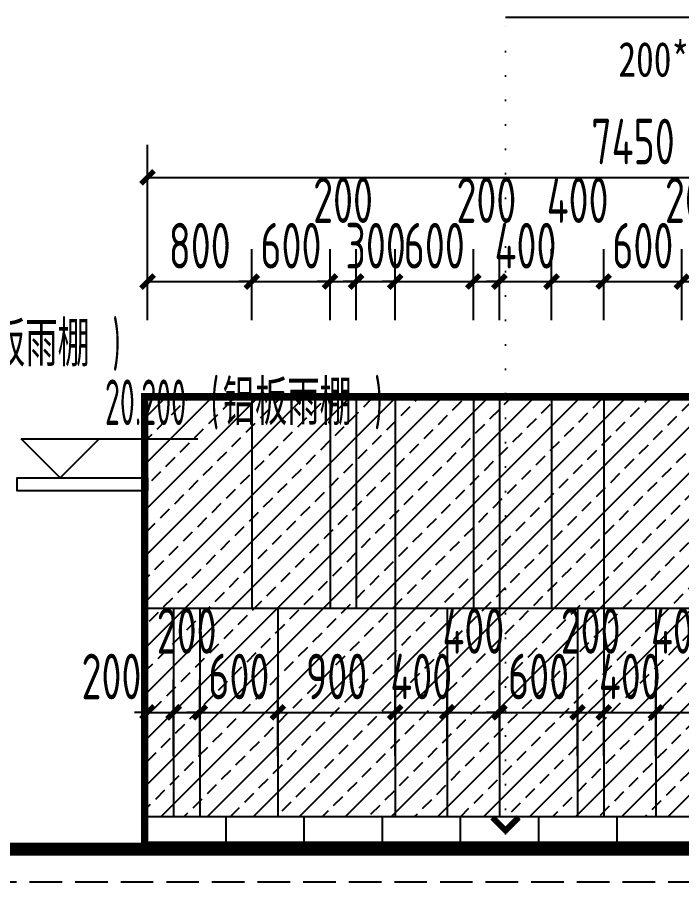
# Model space of a CAD drawing. Extents: x -863035 to 270371, y -8918 to 240488.
# Drawn here: x 217371 to 222470, y 119430 to 126064 of the extents above; entities that cross this region are included whole.
import ezdxf

# ---------------------------------------------------------------- set-up
doc = ezdxf.new("R2010")
doc.units = 0
doc.header["$LTSCALE"] = 1000
doc.header["$MEASUREMENT"] = 0
for name, pattern in [('109-34 轴网$0$L1$0$$AUDIT_BAD_LTYPE1', [0]), ('DASH', [0.35, 0.25, -0.1]), ('DOT2', [0.125, 0, -0.125])]:
    doc.linetypes.add(name, pattern=pattern)
for name, color, linetype in [('01-标注_尺寸', 124, 'Continuous'), ('01-标注_标高', 200, 'Continuous'), ('01-标注_符号', 200, 'Continuous'), ('02-TEXT_标注', 130, 'Continuous'), ('05-填充_156', 156, 'Continuous'), ('A-C_窗', 140, 'Continuous'), ('E-墙面分格', 146, 'Continuous'), ('E-立面轮廓', 241, 'Continuous')]:
    doc.layers.add(name, color=color, linetype=linetype)
doc.styles.add('_TCH_DIM', font='ROS1', dxfattribs={"width": 0.75, "bigfont": 'JD'})
doc.styles.add('_TCH_DIM_T3', font='ROS1', dxfattribs={"width": 0.75, "bigfont": 'JD'})
doc.styles.add('_TCH_LABEL', font='', dxfattribs={"width": 0.75})
doc.styles.add('logo-3', font='', dxfattribs={"width": 0.8})
doc.styles.get('_TCH_LABEL').set_extended_font_data('SimSun')
doc.styles.get('logo-3').set_extended_font_data('SimSun')
doc.dimstyles.new('_TCH_ARCH&&100', dxfattribs={"dimtxt": 350, "dimasz": 100, "dimexe": 250, "dimexo": 300, "dimgap": 100, "dimtad": 1, "dimdec": 0, "dimzin": 0, "dimdsep": 46, "dimtxsty": '_TCH_DIM_T3', "dimblk": 'ARCHTICK', "dimcen": 0.09, "dimclrt": 7, "dimazin": 2, "dimtfac": 1, "dimtdec": 0, "dimtix": 1, "dimtmove": 2, "dimatfit": 3, "dimfxl": 0, "dimtolj": 1, "dimtzin": 0, "dimarcsym": 0})
doc.dimstyles.new('副本 ISO-1', dxfattribs={"dimtxt": 2.5, "dimasz": 1.5, "dimexe": 1.25, "dimexo": 0.625, "dimtad": 1, "dimdec": 0, "dimtxsty": 'logo-3', "dimblk": 'ARCHTICK', "dimcen": 2.5, "dimdle": 1, "dimadec": 0, "dimazin": 0, "dimtfac": 1, "dimtdec": 0, "dimtix": 1, "dimtmove": 0, "dimatfit": 3, "dimldrblk": 'AR', "dimfxl": 0, "dimarcsym": 0})

# ---------------------------------------------------------------- blocks, each defined once
blk = doc.blocks.new('_ArchTick')
at = {"color": 0, "linetype": 'ByBlock', "const_width": 0.4}
blk.add_lwpolyline([(-0.5, -0.5), (0.5, 0.5)], dxfattribs=at)
blk = doc.blocks.new('*X7')
at = {"color": 0}
for p, q in [((-1012.3116, 1692.7221), (-1012.3116, 1692.7226)), ((-1012.3115, 1692.7227), (-1012.2838, 1692.7227)), ((-1012.3111, 1692.7217), (-1012.2828, 1692.7217)), ((-1012.3106, 1692.7211), (-1012.3106, 1692.7236)), ((-1012.3105, 1692.7237), (-1012.2848, 1692.7237)), ((-1012.3101, 1692.7207), (-1012.2818, 1692.7207)), ((-1012.3096, 1692.7201), (-1012.3096, 1692.7246)), ((-1012.3095, 1692.7247), (-1012.2858, 1692.7247)), ((-1012.3091, 1692.7197), (-1012.2808, 1692.7197)), ((-1012.3086, 1692.7191), (-1012.3086, 1692.7256)), ((-1012.3085, 1692.7257), (-1012.2868, 1692.7257)), ((-1012.3081, 1692.7187), (-1012.2798, 1692.7187)), ((-1012.3076, 1692.7181), (-1012.3076, 1692.7266)), ((-1012.3075, 1692.7267), (-1012.2878, 1692.7267)), ((-1012.3071, 1692.7177), (-1012.2788, 1692.7177)), ((-1012.3066, 1692.7171), (-1012.3066, 1692.7276)), ((-1012.3065, 1692.7277), (-1012.2888, 1692.7277)), ((-1012.3061, 1692.7167), (-1012.2778, 1692.7167)), ((-1012.3056, 1692.7161), (-1012.3056, 1692.7286)), ((-1012.3055, 1692.7287), (-1012.2898, 1692.7287)), ((-1012.3051, 1692.7157), (-1012.2768, 1692.7157)), ((-1012.3046, 1692.7151), (-1012.3046, 1692.7296)), ((-1012.3045, 1692.7297), (-1012.2908, 1692.7297)), ((-1012.3041, 1692.7147), (-1012.2758, 1692.7147)), ((-1012.3036, 1692.7141), (-1012.3036, 1692.7306)), ((-1012.3035, 1692.7307), (-1012.2918, 1692.7307)), ((-1012.3031, 1692.7137), (-1012.2748, 1692.7137)), ((-1012.3026, 1692.7131), (-1012.3026, 1692.7316)), ((-1012.3025, 1692.7317), (-1012.2928, 1692.7317)), ((-1012.3021, 1692.7127), (-1012.2738, 1692.7127)), ((-1012.3016, 1692.7121), (-1012.3016, 1692.7326)), ((-1012.3015, 1692.7327), (-1012.2938, 1692.7327)), ((-1012.3011, 1692.7117), (-1012.2728, 1692.7117)), ((-1012.3006, 1692.7111), (-1012.3006, 1692.7336)), ((-1012.3005, 1692.7337), (-1012.2948, 1692.7337)), ((-1012.3001, 1692.7107), (-1012.2718, 1692.7107)), ((-1012.2996, 1692.7101), (-1012.2996, 1692.7346)), ((-1012.2995, 1692.7347), (-1012.2958, 1692.7347)), ((-1012.2991, 1692.7097), (-1012.2708, 1692.7097)), ((-1012.2986, 1692.7091), (-1012.2986, 1692.7356)), ((-1012.2985, 1692.7357), (-1012.2968, 1692.7357)), ((-1012.2981, 1692.7087), (-1012.2698, 1692.7087)), ((-1012.2976, 1692.7081), (-1012.2976, 1692.7364)), ((-1012.2971, 1692.7077), (-1012.2688, 1692.7077)), ((-1012.2966, 1692.7071), (-1012.2966, 1692.7354)), ((-1012.2961, 1692.7067), (-1012.2678, 1692.7067)), ((-1012.2956, 1692.7061), (-1012.2956, 1692.7344)), ((-1012.2951, 1692.7057), (-1012.2668, 1692.7057)), ((-1012.2946, 1692.7051), (-1012.2946, 1692.7334)), ((-1012.2941, 1692.7047), (-1012.2658, 1692.7047)), ((-1012.2936, 1692.7041), (-1012.2936, 1692.7324)), ((-1012.2926, 1692.7031), (-1012.2926, 1692.7314)), ((-1012.2916, 1692.7021), (-1012.2916, 1692.7304)), ((-1012.2906, 1692.7011), (-1012.2906, 1692.7294)), ((-1012.2896, 1692.7001), (-1012.2896, 1692.7284)), ((-1012.2886, 1692.6991), (-1012.2886, 1692.7274)), ((-1012.2876, 1692.6981), (-1012.2876, 1692.7264)), ((-1012.2866, 1692.6971), (-1012.2866, 1692.7254)), ((-1012.2856, 1692.6961), (-1012.2856, 1692.7244)), ((-1012.2846, 1692.6951), (-1012.2846, 1692.7234)), ((-1012.2836, 1692.6941), (-1012.2836, 1692.7224)), ((-1012.2826, 1692.6931), (-1012.2826, 1692.7214)), ((-1012.2816, 1692.6921), (-1012.2816, 1692.7204)), ((-1012.2806, 1692.6911), (-1012.2806, 1692.7194)), ((-1012.2796, 1692.6901), (-1012.2796, 1692.7184)), ((-1012.2786, 1692.6891), (-1012.2786, 1692.7174)), ((-1012.2776, 1692.6881), (-1012.2776, 1692.7164)), ((-1012.2766, 1692.6871), (-1012.2766, 1692.7154)), ((-1012.2756, 1692.6861), (-1012.2756, 1692.7144)), ((-1012.2746, 1692.6851), (-1012.2746, 1692.7134)), ((-1012.2736, 1692.6841), (-1012.2736, 1692.7124)), ((-1012.2726, 1692.6831), (-1012.2726, 1692.7114)), ((-1012.2716, 1692.6821), (-1012.2716, 1692.7104)), ((-1012.2706, 1692.6811), (-1012.2706, 1692.7094)), ((-1012.2696, 1692.6801), (-1012.2696, 1692.7084)), ((-1012.2686, 1692.6791), (-1012.2686, 1692.7074)), ((-1012.2676, 1692.6781), (-1012.2676, 1692.7064)), ((-1012.2666, 1692.6771), (-1012.2666, 1692.7054)), ((-1012.2656, 1692.6761), (-1012.2656, 1692.7044)), ((-1012.2931, 1692.7037), (-1012.2648, 1692.7037)), ((-1012.2921, 1692.7027), (-1012.2638, 1692.7027)), ((-1012.2911, 1692.7017), (-1012.2628, 1692.7017)), ((-1012.2901, 1692.7007), (-1012.2618, 1692.7007)), ((-1012.2891, 1692.6997), (-1012.2608, 1692.6997)), ((-1012.2881, 1692.6987), (-1012.2598, 1692.6987)), ((-1012.2871, 1692.6977), (-1012.2588, 1692.6977)), ((-1012.2861, 1692.6967), (-1012.2578, 1692.6967)), ((-1012.2851, 1692.6957), (-1012.2568, 1692.6957)), ((-1012.2841, 1692.6947), (-1012.2558, 1692.6947)), ((-1012.2831, 1692.6937), (-1012.2548, 1692.6937)), ((-1012.2821, 1692.6927), (-1012.2538, 1692.6927)), ((-1012.2811, 1692.6917), (-1012.2528, 1692.6917)), ((-1012.2801, 1692.6907), (-1012.2518, 1692.6907)), ((-1012.2791, 1692.6897), (-1012.2508, 1692.6897)), ((-1012.2781, 1692.6887), (-1012.2498, 1692.6887)), ((-1012.2771, 1692.6877), (-1012.2488, 1692.6877)), ((-1012.2761, 1692.6867), (-1012.2478, 1692.6867)), ((-1012.2751, 1692.6857), (-1012.2468, 1692.6857)), ((-1012.2741, 1692.6847), (-1012.2458, 1692.6847)), ((-1012.2731, 1692.6837), (-1012.2448, 1692.6837)), ((-1012.2721, 1692.6827), (-1012.2438, 1692.6827)), ((-1012.2711, 1692.6817), (-1012.2428, 1692.6817)), ((-1012.2701, 1692.6807), (-1012.2418, 1692.6807)), ((-1012.2691, 1692.6797), (-1012.2408, 1692.6797)), ((-1012.2681, 1692.6787), (-1012.2398, 1692.6787)), ((-1012.2671, 1692.6777), (-1012.2388, 1692.6777)), ((-1012.2661, 1692.6767), (-1012.2378, 1692.6767)), ((-1012.2656, 1692.6637), (-1012.2373, 1692.6637)), ((-1012.2656, 1692.6354), (-1012.2656, 1692.6637)), ((-1012.2651, 1692.6757), (-1012.2368, 1692.6757)), ((-1012.2646, 1692.6751), (-1012.2646, 1692.7034)), ((-1012.2646, 1692.6647), (-1012.2363, 1692.6647)), ((-1012.2646, 1692.6364), (-1012.2646, 1692.6647)), ((-1012.2641, 1692.6747), (-1012.2358, 1692.6747)), ((-1012.2636, 1692.6741), (-1012.2636, 1692.7024)), ((-1012.2636, 1692.6657), (-1012.2353, 1692.6657)), ((-1012.2636, 1692.6374), (-1012.2636, 1692.6657)), ((-1012.2631, 1692.6737), (-1012.2348, 1692.6737)), ((-1012.2626, 1692.6731), (-1012.2626, 1692.7014)), ((-1012.2626, 1692.6667), (-1012.2343, 1692.6667)), ((-1012.2626, 1692.6384), (-1012.2626, 1692.6667)), ((-1012.2621, 1692.6727), (-1012.2338, 1692.6727)), ((-1012.2616, 1692.6721), (-1012.2616, 1692.7004)), ((-1012.2616, 1692.6677), (-1012.2333, 1692.6677)), ((-1012.2616, 1692.6394), (-1012.2616, 1692.6677)), ((-1012.2611, 1692.6717), (-1012.2328, 1692.6717)), ((-1012.2606, 1692.6711), (-1012.2606, 1692.6994)), ((-1012.2606, 1692.6687), (-1012.2323, 1692.6687)), ((-1012.2606, 1692.6404), (-1012.2606, 1692.6687)), ((-1012.2601, 1692.6707), (-1012.2318, 1692.6707)), ((-1012.2596, 1692.6701), (-1012.2596, 1692.6984)), ((-1012.2596, 1692.6697), (-1012.2313, 1692.6697)), ((-1012.2596, 1692.6414), (-1012.2596, 1692.6697)), ((-1012.2586, 1692.6424), (-1012.2586, 1692.6974)), ((-1012.2576, 1692.6434), (-1012.2576, 1692.6964)), ((-1012.2566, 1692.6444), (-1012.2566, 1692.6954)), ((-1012.2556, 1692.6454), (-1012.2556, 1692.6944)), ((-1012.2546, 1692.6464), (-1012.2546, 1692.6934)), ((-1012.2536, 1692.6474), (-1012.2536, 1692.6924)), ((-1012.2526, 1692.6484), (-1012.2526, 1692.6914)), ((-1012.2516, 1692.6494), (-1012.2516, 1692.6904)), ((-1012.2506, 1692.6504), (-1012.2506, 1692.6894)), ((-1012.2496, 1692.6514), (-1012.2496, 1692.6884)), ((-1012.2486, 1692.6524), (-1012.2486, 1692.6874)), ((-1012.2476, 1692.6534), (-1012.2476, 1692.6864)), ((-1012.2466, 1692.6544), (-1012.2466, 1692.6854)), ((-1012.2456, 1692.6554), (-1012.2456, 1692.6844)), ((-1012.2446, 1692.6564), (-1012.2446, 1692.6834)), ((-1012.2436, 1692.6574), (-1012.2436, 1692.6824)), ((-1012.2426, 1692.6584), (-1012.2426, 1692.6814)), ((-1012.2416, 1692.6594), (-1012.2416, 1692.6804)), ((-1012.2406, 1692.6604), (-1012.2406, 1692.6794)), ((-1012.2396, 1692.6614), (-1012.2396, 1692.6784)), ((-1012.2386, 1692.6624), (-1012.2386, 1692.6774)), ((-1012.2376, 1692.6634), (-1012.2376, 1692.6764)), ((-1012.2366, 1692.6644), (-1012.2366, 1692.6754)), ((-1012.2356, 1692.6654), (-1012.2356, 1692.6744)), ((-1012.2346, 1692.6664), (-1012.2346, 1692.6734)), ((-1012.2336, 1692.6674), (-1012.2336, 1692.6724)), ((-1012.2326, 1692.6684), (-1012.2326, 1692.6714)), ((-1012.2316, 1692.6694), (-1012.2316, 1692.6704)), ((-1012.3066, 1692.6227), (-1012.2783, 1692.6227)), ((-1012.3066, 1692.6122), (-1012.3066, 1692.6227)), ((-1012.3056, 1692.6237), (-1012.2773, 1692.6237)), ((-1012.3056, 1692.6112), (-1012.3056, 1692.6237)), ((-1012.3046, 1692.6247), (-1012.2763, 1692.6247)), ((-1012.3046, 1692.6102), (-1012.3046, 1692.6247)), ((-1012.3036, 1692.6257), (-1012.2753, 1692.6257)), ((-1012.3036, 1692.6092), (-1012.3036, 1692.6257)), ((-1012.3026, 1692.6267), (-1012.2743, 1692.6267)), ((-1012.3026, 1692.6082), (-1012.3026, 1692.6267)), ((-1012.3016, 1692.6277), (-1012.2733, 1692.6277)), ((-1012.3016, 1692.6072), (-1012.3016, 1692.6277)), ((-1012.3006, 1692.6287), (-1012.2723, 1692.6287)), ((-1012.3006, 1692.6062), (-1012.3006, 1692.6287)), ((-1012.2996, 1692.6297), (-1012.2713, 1692.6297)), ((-1012.2996, 1692.6052), (-1012.2996, 1692.6297)), ((-1012.2986, 1692.6307), (-1012.2703, 1692.6307)), ((-1012.2986, 1692.6042), (-1012.2986, 1692.6307)), ((-1012.2976, 1692.6317), (-1012.2693, 1692.6317)), ((-1012.2976, 1692.6034), (-1012.2976, 1692.6317)), ((-1012.2966, 1692.6327), (-1012.2683, 1692.6327)), ((-1012.2966, 1692.6044), (-1012.2966, 1692.6327)), ((-1012.2956, 1692.6337), (-1012.2673, 1692.6337)), ((-1012.2956, 1692.6054), (-1012.2956, 1692.6337)), ((-1012.2946, 1692.6347), (-1012.2663, 1692.6347)), ((-1012.2946, 1692.6064), (-1012.2946, 1692.6347)), ((-1012.2936, 1692.6357), (-1012.2653, 1692.6357)), ((-1012.2936, 1692.6074), (-1012.2936, 1692.6357)), ((-1012.2926, 1692.6367), (-1012.2643, 1692.6367)), ((-1012.2926, 1692.6084), (-1012.2926, 1692.6367)), ((-1012.2916, 1692.6377), (-1012.2633, 1692.6377)), ((-1012.2916, 1692.6094), (-1012.2916, 1692.6377)), ((-1012.2906, 1692.6387), (-1012.2623, 1692.6387)), ((-1012.2906, 1692.6104), (-1012.2906, 1692.6387)), ((-1012.2896, 1692.6397), (-1012.2613, 1692.6397)), ((-1012.2896, 1692.6114), (-1012.2896, 1692.6397)), ((-1012.2886, 1692.6407), (-1012.2603, 1692.6407)), ((-1012.2886, 1692.6124), (-1012.2886, 1692.6407)), ((-1012.2876, 1692.6417), (-1012.2593, 1692.6417)), ((-1012.2876, 1692.6134), (-1012.2876, 1692.6417)), ((-1012.2866, 1692.6427), (-1012.2583, 1692.6427)), ((-1012.2866, 1692.6144), (-1012.2866, 1692.6427)), ((-1012.2856, 1692.6437), (-1012.2573, 1692.6437)), ((-1012.2856, 1692.6154), (-1012.2856, 1692.6437)), ((-1012.2846, 1692.6447), (-1012.2563, 1692.6447)), ((-1012.2846, 1692.6164), (-1012.2846, 1692.6447)), ((-1012.2836, 1692.6457), (-1012.2553, 1692.6457)), ((-1012.2836, 1692.6174), (-1012.2836, 1692.6457)), ((-1012.2826, 1692.6467), (-1012.2543, 1692.6467)), ((-1012.2826, 1692.6184), (-1012.2826, 1692.6467)), ((-1012.2816, 1692.6477), (-1012.2533, 1692.6477)), ((-1012.2816, 1692.6194), (-1012.2816, 1692.6477)), ((-1012.2806, 1692.6487), (-1012.2523, 1692.6487)), ((-1012.2806, 1692.6204), (-1012.2806, 1692.6487)), ((-1012.2796, 1692.6497), (-1012.2513, 1692.6497)), ((-1012.2796, 1692.6214), (-1012.2796, 1692.6497)), ((-1012.2786, 1692.6507), (-1012.2503, 1692.6507)), ((-1012.2786, 1692.6224), (-1012.2786, 1692.6507)), ((-1012.2776, 1692.6517), (-1012.2493, 1692.6517)), ((-1012.2776, 1692.6234), (-1012.2776, 1692.6517)), ((-1012.2766, 1692.6527), (-1012.2483, 1692.6527)), ((-1012.2766, 1692.6244), (-1012.2766, 1692.6527)), ((-1012.2756, 1692.6537), (-1012.2473, 1692.6537)), ((-1012.2756, 1692.6254), (-1012.2756, 1692.6537)), ((-1012.2746, 1692.6547), (-1012.2463, 1692.6547)), ((-1012.2746, 1692.6264), (-1012.2746, 1692.6547)), ((-1012.2736, 1692.6557), (-1012.2453, 1692.6557)), ((-1012.2736, 1692.6274), (-1012.2736, 1692.6557)), ((-1012.2726, 1692.6567), (-1012.2443, 1692.6567)), ((-1012.2726, 1692.6284), (-1012.2726, 1692.6567)), ((-1012.2716, 1692.6577), (-1012.2433, 1692.6577)), ((-1012.2716, 1692.6294), (-1012.2716, 1692.6577)), ((-1012.2706, 1692.6587), (-1012.2423, 1692.6587)), ((-1012.2706, 1692.6304), (-1012.2706, 1692.6587)), ((-1012.2696, 1692.6597), (-1012.2413, 1692.6597)), ((-1012.2696, 1692.6314), (-1012.2696, 1692.6597)), ((-1012.2686, 1692.6607), (-1012.2403, 1692.6607)), ((-1012.2686, 1692.6324), (-1012.2686, 1692.6607)), ((-1012.2676, 1692.6617), (-1012.2393, 1692.6617)), ((-1012.2676, 1692.6334), (-1012.2676, 1692.6617)), ((-1012.2666, 1692.6627), (-1012.2383, 1692.6627)), ((-1012.2666, 1692.6344), (-1012.2666, 1692.6627)), ((-1012.3116, 1692.6177), (-1012.2833, 1692.6177)), ((-1012.3116, 1692.6172), (-1012.3116, 1692.6177)), ((-1012.3111, 1692.6167), (-1012.2843, 1692.6167)), ((-1012.3106, 1692.6187), (-1012.2823, 1692.6187)), ((-1012.3106, 1692.6162), (-1012.3106, 1692.6187)), ((-1012.3101, 1692.6157), (-1012.2853, 1692.6157)), ((-1012.3096, 1692.6197), (-1012.2813, 1692.6197)), ((-1012.3096, 1692.6152), (-1012.3096, 1692.6197)), ((-1012.3091, 1692.6147), (-1012.2863, 1692.6147)), ((-1012.3086, 1692.6207), (-1012.2803, 1692.6207)), ((-1012.3086, 1692.6142), (-1012.3086, 1692.6207)), ((-1012.3081, 1692.6137), (-1012.2873, 1692.6137)), ((-1012.3076, 1692.6217), (-1012.2793, 1692.6217)), ((-1012.3076, 1692.6132), (-1012.3076, 1692.6217)), ((-1012.3071, 1692.6127), (-1012.2883, 1692.6127)), ((-1012.3061, 1692.6117), (-1012.2893, 1692.6117)), ((-1012.3051, 1692.6107), (-1012.2903, 1692.6107)), ((-1012.3041, 1692.6097), (-1012.2913, 1692.6097)), ((-1012.3031, 1692.6087), (-1012.2923, 1692.6087)), ((-1012.3021, 1692.6077), (-1012.2933, 1692.6077)), ((-1012.3011, 1692.6067), (-1012.2943, 1692.6067)), ((-1012.3001, 1692.6057), (-1012.2953, 1692.6057)), ((-1012.2991, 1692.6047), (-1012.2963, 1692.6047)), ((-1012.2981, 1692.6037), (-1012.2973, 1692.6037))]:
    blk.add_line(p, q, dxfattribs=at)
blk = doc.blocks.new('A-ARROW')
blk.add_lwpolyline([(0.0808, 0.0525), (0.0666, 0.0666), (0, 0), (0.0666, -0.0666), (0.0808, -0.0525), (0.0283, 0)], close=True)
at = {"rotation": 180}
blk.add_blockref('*X7', (-1012.2311, 1692.6699), dxfattribs=at)
blk = doc.blocks.new('AR')
at = {"xscale": -21.59999999986031, "yscale": 21.59999999999127, "zscale": 21.6, "rotation": 359.9999997162888}
blk.add_blockref('A-ARROW', (0.002, -0.002), dxfattribs=at)
blk = doc.blocks.new('*D1854')
at = {"layer": '01-标注_尺寸', "color": 0, "lineweight": -2, "transparency": 16777216}
for p, q in [((218371.5, 120395.9), (218371.5, 120979.8)), ((218571.5, 120395.9), (218571.5, 120979.8)), ((218371.5, 120729.8), (218271.5, 120729.8)), ((218371.5, 120729.8), (218571.5, 120729.8)), ((218571.5, 120729.8), (218671.5, 120729.8))]:
    blk.add_line(p, q, dxfattribs=at)
at = {"layer": 'Defpoints', "color": 0, "transparency": 16777216}
for p in [(218571.5, 120729.8), (218371.5, 120095.9), (218571.5, 120095.9)]:
    blk.add_point(p, dxfattribs=at)
at = {"layer": '01-标注_尺寸', "color": 0, "lineweight": -2, "transparency": 16777216, "xscale": 100, "yscale": 100, "zscale": 100}
blk.add_blockref('_ArchTick', (218371.5, 120729.8), dxfattribs=at)
at = {"layer": '01-标注_尺寸', "color": 0, "lineweight": -2, "transparency": 16777216, "xscale": 100, "yscale": 100, "zscale": 100, "rotation": 180}
blk.add_blockref('_ArchTick', (218571.5, 120729.8), dxfattribs=at)
at = {"layer": '01-标注_尺寸', "color": 7, "transparency": 16777216, "insert": (218094.3, 121004.8), "char_height": 350, "attachment_point": 5, "style": '_TCH_DIM_T3'}
blk.add_mtext('\\A1;200', dxfattribs=at)
blk = doc.blocks.new('*D1855')
at = {"layer": '01-标注_尺寸', "color": 0, "lineweight": -2, "transparency": 16777216}
for p, q in [((218571.5, 120395.9), (218571.5, 120979.8)), ((218771.5, 120395.9), (218771.5, 120979.8)), ((218571.5, 120729.8), (218771.5, 120729.8))]:
    blk.add_line(p, q, dxfattribs=at)
at = {"layer": 'Defpoints', "color": 0, "transparency": 16777216}
for p in [(218771.5, 120729.8), (218571.5, 120095.9), (218771.5, 120095.9)]:
    blk.add_point(p, dxfattribs=at)
at = {"layer": '01-标注_尺寸', "color": 0, "lineweight": -2, "transparency": 16777216, "xscale": 100, "yscale": 100, "zscale": 100, "rotation": 180}
blk.add_blockref('_ArchTick', (218571.5, 120729.8), dxfattribs=at)
at = {"layer": '01-标注_尺寸', "color": 0, "lineweight": -2, "transparency": 16777216, "xscale": 100, "yscale": 100, "zscale": 100}
blk.add_blockref('_ArchTick', (218771.5, 120729.8), dxfattribs=at)
at = {"layer": '01-标注_尺寸', "color": 7, "transparency": 16777216, "insert": (218671.5, 121354.8), "char_height": 350, "attachment_point": 5, "style": '_TCH_DIM_T3'}
blk.add_mtext('\\A1;200', dxfattribs=at)
blk = doc.blocks.new('*D1856')
at = {"layer": '01-标注_尺寸', "color": 0, "lineweight": -2, "transparency": 16777216}
for p, q in [((218771.5, 120395.9), (218771.5, 120979.8)), ((219371.5, 120395.9), (219371.5, 120979.8)), ((218771.5, 120729.8), (218671.5, 120729.8)), ((218771.5, 120729.8), (219371.5, 120729.8)), ((219371.5, 120729.8), (219471.5, 120729.8))]:
    blk.add_line(p, q, dxfattribs=at)
at = {"layer": 'Defpoints', "color": 0, "transparency": 16777216}
for p in [(219371.5, 120729.8), (218771.5, 120095.9), (219371.5, 120095.9)]:
    blk.add_point(p, dxfattribs=at)
at = {"layer": '01-标注_尺寸', "color": 0, "lineweight": -2, "transparency": 16777216, "xscale": 100, "yscale": 100, "zscale": 100}
blk.add_blockref('_ArchTick', (218771.5, 120729.8), dxfattribs=at)
at = {"layer": '01-标注_尺寸', "color": 0, "lineweight": -2, "transparency": 16777216, "xscale": 100, "yscale": 100, "zscale": 100, "rotation": 180}
blk.add_blockref('_ArchTick', (219371.5, 120729.8), dxfattribs=at)
at = {"layer": '01-标注_尺寸', "color": 7, "transparency": 16777216, "insert": (219071.5, 121004.8), "char_height": 350, "attachment_point": 5, "style": '_TCH_DIM_T3'}
blk.add_mtext('\\A1;600', dxfattribs=at)
blk = doc.blocks.new('*D1857')
at = {"layer": '01-标注_尺寸', "color": 0, "lineweight": -2, "transparency": 16777216}
for p, q in [((219371.5, 120395.9), (219371.5, 120979.8)), ((220271.5, 120395.9), (220271.5, 120979.8)), ((219371.5, 120729.8), (220271.5, 120729.8))]:
    blk.add_line(p, q, dxfattribs=at)
at = {"layer": 'Defpoints', "color": 0, "transparency": 16777216}
for p in [(220271.5, 120729.8), (219371.5, 120095.9), (220271.5, 120095.9)]:
    blk.add_point(p, dxfattribs=at)
at = {"layer": '01-标注_尺寸', "color": 0, "lineweight": -2, "transparency": 16777216, "xscale": 100, "yscale": 100, "zscale": 100, "rotation": 180}
blk.add_blockref('_ArchTick', (219371.5, 120729.8), dxfattribs=at)
at = {"layer": '01-标注_尺寸', "color": 0, "lineweight": -2, "transparency": 16777216, "xscale": 100, "yscale": 100, "zscale": 100}
blk.add_blockref('_ArchTick', (220271.5, 120729.8), dxfattribs=at)
at = {"layer": '01-标注_尺寸', "color": 7, "transparency": 16777216, "insert": (219821.5, 121004.8), "char_height": 350, "attachment_point": 5, "style": '_TCH_DIM_T3'}
blk.add_mtext('\\A1;900', dxfattribs=at)
blk = doc.blocks.new('*D1858')
at = {"layer": '01-标注_尺寸', "color": 0, "lineweight": -2, "transparency": 16777216}
for p, q in [((220271.5, 120395.9), (220271.5, 120979.8)), ((220671.5, 120395.9), (220671.5, 120979.8)), ((220271.5, 120729.8), (220171.5, 120729.8)), ((220271.5, 120729.8), (220671.5, 120729.8)), ((220671.5, 120729.8), (220771.5, 120729.8))]:
    blk.add_line(p, q, dxfattribs=at)
at = {"layer": 'Defpoints', "color": 0, "transparency": 16777216}
for p in [(220671.5, 120729.8), (220271.5, 120095.9), (220671.5, 120095.9)]:
    blk.add_point(p, dxfattribs=at)
at = {"layer": '01-标注_尺寸', "color": 0, "lineweight": -2, "transparency": 16777216, "xscale": 100, "yscale": 100, "zscale": 100}
blk.add_blockref('_ArchTick', (220271.5, 120729.8), dxfattribs=at)
at = {"layer": '01-标注_尺寸', "color": 0, "lineweight": -2, "transparency": 16777216, "xscale": 100, "yscale": 100, "zscale": 100, "rotation": 180}
blk.add_blockref('_ArchTick', (220671.5, 120729.8), dxfattribs=at)
at = {"layer": '01-标注_尺寸', "color": 7, "transparency": 16777216, "insert": (220471.5, 121004.8), "char_height": 350, "attachment_point": 5, "style": '_TCH_DIM_T3'}
blk.add_mtext('\\A1;400', dxfattribs=at)
blk = doc.blocks.new('*D1859')
at = {"layer": '01-标注_尺寸', "color": 0, "lineweight": -2, "transparency": 16777216}
for p, q in [((220671.5, 120395.9), (220671.5, 120979.8)), ((221071.5, 120395.9), (221071.5, 120979.8)), ((220671.5, 120729.8), (221071.5, 120729.8))]:
    blk.add_line(p, q, dxfattribs=at)
at = {"layer": 'Defpoints', "color": 0, "transparency": 16777216}
for p in [(221071.5, 120729.8), (220671.5, 120095.9), (221071.5, 120095.9)]:
    blk.add_point(p, dxfattribs=at)
at = {"layer": '01-标注_尺寸', "color": 0, "lineweight": -2, "transparency": 16777216, "xscale": 100, "yscale": 100, "zscale": 100, "rotation": 180}
blk.add_blockref('_ArchTick', (220671.5, 120729.8), dxfattribs=at)
at = {"layer": '01-标注_尺寸', "color": 0, "lineweight": -2, "transparency": 16777216, "xscale": 100, "yscale": 100, "zscale": 100}
blk.add_blockref('_ArchTick', (221071.5, 120729.8), dxfattribs=at)
at = {"layer": '01-标注_尺寸', "color": 7, "transparency": 16777216, "insert": (220871.5, 121354.8), "char_height": 350, "attachment_point": 5, "style": '_TCH_DIM_T3'}
blk.add_mtext('\\A1;400', dxfattribs=at)
blk = doc.blocks.new('*D1860')
at = {"layer": '01-标注_尺寸', "color": 0, "lineweight": -2, "transparency": 16777216}
for p, q in [((221071.5, 120395.9), (221071.5, 120979.8)), ((221671.5, 120395.9), (221671.5, 120979.8)), ((221071.5, 120729.8), (220971.5, 120729.8)), ((221071.5, 120729.8), (221671.5, 120729.8)), ((221671.5, 120729.8), (221771.5, 120729.8))]:
    blk.add_line(p, q, dxfattribs=at)
at = {"layer": 'Defpoints', "color": 0, "transparency": 16777216}
for p in [(221671.5, 120729.8), (221071.5, 120095.9), (221671.5, 120095.9)]:
    blk.add_point(p, dxfattribs=at)
at = {"layer": '01-标注_尺寸', "color": 0, "lineweight": -2, "transparency": 16777216, "xscale": 100, "yscale": 100, "zscale": 100}
blk.add_blockref('_ArchTick', (221071.5, 120729.8), dxfattribs=at)
at = {"layer": '01-标注_尺寸', "color": 0, "lineweight": -2, "transparency": 16777216, "xscale": 100, "yscale": 100, "zscale": 100, "rotation": 180}
blk.add_blockref('_ArchTick', (221671.5, 120729.8), dxfattribs=at)
at = {"layer": '01-标注_尺寸', "color": 7, "transparency": 16777216, "insert": (221371.5, 121004.8), "char_height": 350, "attachment_point": 5, "style": '_TCH_DIM_T3'}
blk.add_mtext('\\A1;600', dxfattribs=at)
blk = doc.blocks.new('*D1861')
at = {"layer": '01-标注_尺寸', "color": 0, "lineweight": -2, "transparency": 16777216}
for p, q in [((221671.5, 120395.9), (221671.5, 120979.8)), ((221871.5, 120395.9), (221871.5, 120979.8)), ((221671.5, 120729.8), (221571.5, 120729.8)), ((221671.5, 120729.8), (221871.5, 120729.8)), ((221871.5, 120729.8), (221971.5, 120729.8))]:
    blk.add_line(p, q, dxfattribs=at)
at = {"layer": 'Defpoints', "color": 0, "transparency": 16777216}
for p in [(221871.5, 120729.8), (221671.5, 120095.9), (221871.5, 120095.9)]:
    blk.add_point(p, dxfattribs=at)
at = {"layer": '01-标注_尺寸', "color": 0, "lineweight": -2, "transparency": 16777216, "xscale": 100, "yscale": 100, "zscale": 100}
blk.add_blockref('_ArchTick', (221671.5, 120729.8), dxfattribs=at)
at = {"layer": '01-标注_尺寸', "color": 0, "lineweight": -2, "transparency": 16777216, "xscale": 100, "yscale": 100, "zscale": 100, "rotation": 180}
blk.add_blockref('_ArchTick', (221871.5, 120729.8), dxfattribs=at)
at = {"layer": '01-标注_尺寸', "color": 7, "transparency": 16777216, "insert": (221771.5, 121354.8), "char_height": 350, "attachment_point": 5, "style": '_TCH_DIM_T3'}
blk.add_mtext('\\A1;200', dxfattribs=at)
blk = doc.blocks.new('*D1862')
at = {"layer": '01-标注_尺寸', "color": 0, "lineweight": -2, "transparency": 16777216}
for p, q in [((221871.5, 120395.9), (221871.5, 120979.8)), ((222271.5, 120395.9), (222271.5, 120979.8)), ((221871.5, 120729.8), (221771.5, 120729.8)), ((221871.5, 120729.8), (222271.5, 120729.8)), ((222271.5, 120729.8), (222371.5, 120729.8))]:
    blk.add_line(p, q, dxfattribs=at)
at = {"layer": 'Defpoints', "color": 0, "transparency": 16777216}
for p in [(222271.5, 120729.8), (221871.5, 120095.9), (222271.5, 120095.9)]:
    blk.add_point(p, dxfattribs=at)
at = {"layer": '01-标注_尺寸', "color": 0, "lineweight": -2, "transparency": 16777216, "xscale": 100, "yscale": 100, "zscale": 100}
blk.add_blockref('_ArchTick', (221871.5, 120729.8), dxfattribs=at)
at = {"layer": '01-标注_尺寸', "color": 0, "lineweight": -2, "transparency": 16777216, "xscale": 100, "yscale": 100, "zscale": 100, "rotation": 180}
blk.add_blockref('_ArchTick', (222271.5, 120729.8), dxfattribs=at)
at = {"layer": '01-标注_尺寸', "color": 7, "transparency": 16777216, "insert": (222071.5, 121004.8), "char_height": 350, "attachment_point": 5, "style": '_TCH_DIM_T3'}
blk.add_mtext('\\A1;400', dxfattribs=at)
blk = doc.blocks.new('*D1863')
at = {"layer": '01-标注_尺寸', "color": 0, "lineweight": -2, "transparency": 16777216}
for p, q in [((222271.5, 120395.9), (222271.5, 120979.8)), ((222671.5, 120395.9), (222671.5, 120979.8)), ((222271.5, 120729.8), (222671.5, 120729.8))]:
    blk.add_line(p, q, dxfattribs=at)
at = {"layer": 'Defpoints', "color": 0, "transparency": 16777216}
for p in [(222671.5, 120729.8), (222271.5, 120095.9), (222671.5, 120095.9)]:
    blk.add_point(p, dxfattribs=at)
at = {"layer": '01-标注_尺寸', "color": 0, "lineweight": -2, "transparency": 16777216, "xscale": 100, "yscale": 100, "zscale": 100, "rotation": 180}
blk.add_blockref('_ArchTick', (222271.5, 120729.8), dxfattribs=at)
at = {"layer": '01-标注_尺寸', "color": 0, "lineweight": -2, "transparency": 16777216, "xscale": 100, "yscale": 100, "zscale": 100}
blk.add_blockref('_ArchTick', (222671.5, 120729.8), dxfattribs=at)
at = {"layer": '01-标注_尺寸', "color": 7, "transparency": 16777216, "insert": (222471.5, 121354.8), "char_height": 350, "attachment_point": 5, "style": '_TCH_DIM_T3'}
blk.add_mtext('\\A1;400', dxfattribs=at)
blk = doc.blocks.new('*D1977')
at = {"layer": '01-标注_尺寸', "color": 0, "lineweight": -2, "transparency": 16777216}
for p, q in [((218371.5, 124079.8), (218371.5, 125085.9)), ((225821.5, 124079.8), (225821.5, 125085.9)), ((218371.5, 124835.9), (225821.5, 124835.9))]:
    blk.add_line(p, q, dxfattribs=at)
at = {"layer": 'Defpoints', "color": 0, "transparency": 16777216}
for p in [(225821.5, 124835.9), (218371.5, 123779.8), (225821.5, 123779.8)]:
    blk.add_point(p, dxfattribs=at)
at = {"layer": '01-标注_尺寸', "color": 0, "lineweight": -2, "transparency": 16777216, "xscale": 100, "yscale": 100, "zscale": 100, "rotation": 180}
blk.add_blockref('_ArchTick', (218371.5, 124835.9), dxfattribs=at)
at = {"layer": '01-标注_尺寸', "color": 0, "lineweight": -2, "transparency": 16777216, "xscale": 100, "yscale": 100, "zscale": 100}
blk.add_blockref('_ArchTick', (225821.5, 124835.9), dxfattribs=at)
at = {"layer": '01-标注_尺寸', "color": 7, "transparency": 16777216, "insert": (222096.5, 125110.9), "char_height": 350, "attachment_point": 5, "style": '_TCH_DIM_T3'}
blk.add_mtext('\\A1;7450', dxfattribs=at)
blk = doc.blocks.new('*D1978')
at = {"layer": '01-标注_尺寸', "color": 0, "lineweight": -2, "transparency": 16777216}
for p, q in [((218371.5, 123738.6), (218371.5, 124285.9)), ((219171.5, 123738.6), (219171.5, 124285.9)), ((218371.5, 124035.9), (219171.5, 124035.9))]:
    blk.add_line(p, q, dxfattribs=at)
at = {"layer": 'Defpoints', "color": 0, "transparency": 16777216}
for p in [(219171.5, 124035.9), (218371.5, 123438.6), (219171.5, 123438.6)]:
    blk.add_point(p, dxfattribs=at)
at = {"layer": '01-标注_尺寸', "color": 0, "lineweight": -2, "transparency": 16777216, "xscale": 100, "yscale": 100, "zscale": 100, "rotation": 180}
blk.add_blockref('_ArchTick', (218371.5, 124035.9), dxfattribs=at)
at = {"layer": '01-标注_尺寸', "color": 0, "lineweight": -2, "transparency": 16777216, "xscale": 100, "yscale": 100, "zscale": 100}
blk.add_blockref('_ArchTick', (219171.5, 124035.9), dxfattribs=at)
at = {"layer": '01-标注_尺寸', "color": 7, "transparency": 16777216, "insert": (218771.5, 124310.9), "char_height": 350, "attachment_point": 5, "style": '_TCH_DIM_T3'}
blk.add_mtext('\\A1;800', dxfattribs=at)
blk = doc.blocks.new('*D1979')
at = {"layer": '01-标注_尺寸', "color": 0, "lineweight": -2, "transparency": 16777216}
for p, q in [((219171.5, 123738.6), (219171.5, 124285.9)), ((219771.5, 123738.6), (219771.5, 124285.9)), ((219171.5, 124035.9), (219071.5, 124035.9)), ((219171.5, 124035.9), (219771.5, 124035.9)), ((219771.5, 124035.9), (219871.5, 124035.9))]:
    blk.add_line(p, q, dxfattribs=at)
at = {"layer": 'Defpoints', "color": 0, "transparency": 16777216}
for p in [(219771.5, 124035.9), (219171.5, 123438.6), (219771.5, 123438.6)]:
    blk.add_point(p, dxfattribs=at)
at = {"layer": '01-标注_尺寸', "color": 0, "lineweight": -2, "transparency": 16777216, "xscale": 100, "yscale": 100, "zscale": 100}
blk.add_blockref('_ArchTick', (219171.5, 124035.9), dxfattribs=at)
at = {"layer": '01-标注_尺寸', "color": 0, "lineweight": -2, "transparency": 16777216, "xscale": 100, "yscale": 100, "zscale": 100, "rotation": 180}
blk.add_blockref('_ArchTick', (219771.5, 124035.9), dxfattribs=at)
at = {"layer": '01-标注_尺寸', "color": 7, "transparency": 16777216, "insert": (219471.5, 124310.9), "char_height": 350, "attachment_point": 5, "style": '_TCH_DIM_T3'}
blk.add_mtext('\\A1;600', dxfattribs=at)
blk = doc.blocks.new('*D1980')
at = {"layer": '01-标注_尺寸', "color": 0, "lineweight": -2, "transparency": 16777216}
for p, q in [((219771.5, 123738.6), (219771.5, 124285.9)), ((219971.5, 123738.6), (219971.5, 124285.9)), ((219771.5, 124035.9), (219671.5, 124035.9)), ((219771.5, 124035.9), (219971.5, 124035.9)), ((219971.5, 124035.9), (220071.5, 124035.9))]:
    blk.add_line(p, q, dxfattribs=at)
at = {"layer": 'Defpoints', "color": 0, "transparency": 16777216}
for p in [(219971.5, 124035.9), (219771.5, 123438.6), (219971.5, 123438.6)]:
    blk.add_point(p, dxfattribs=at)
at = {"layer": '01-标注_尺寸', "color": 0, "lineweight": -2, "transparency": 16777216, "xscale": 100, "yscale": 100, "zscale": 100}
blk.add_blockref('_ArchTick', (219771.5, 124035.9), dxfattribs=at)
at = {"layer": '01-标注_尺寸', "color": 0, "lineweight": -2, "transparency": 16777216, "xscale": 100, "yscale": 100, "zscale": 100, "rotation": 180}
blk.add_blockref('_ArchTick', (219971.5, 124035.9), dxfattribs=at)
at = {"layer": '01-标注_尺寸', "color": 7, "transparency": 16777216, "insert": (219871.5, 124660.9), "char_height": 350, "attachment_point": 5, "style": '_TCH_DIM_T3'}
blk.add_mtext('\\A1;200', dxfattribs=at)
blk = doc.blocks.new('*D1981')
at = {"layer": '01-标注_尺寸', "color": 0, "lineweight": -2, "transparency": 16777216}
for p, q in [((219971.5, 123738.6), (219971.5, 124285.9)), ((220271.5, 123738.6), (220271.5, 124285.9)), ((219971.5, 124035.9), (219871.5, 124035.9)), ((219971.5, 124035.9), (220271.5, 124035.9)), ((220271.5, 124035.9), (220371.5, 124035.9))]:
    blk.add_line(p, q, dxfattribs=at)
at = {"layer": 'Defpoints', "color": 0, "transparency": 16777216}
for p in [(220271.5, 124035.9), (219971.5, 123438.6), (220271.5, 123438.6)]:
    blk.add_point(p, dxfattribs=at)
at = {"layer": '01-标注_尺寸', "color": 0, "lineweight": -2, "transparency": 16777216, "xscale": 100, "yscale": 100, "zscale": 100}
blk.add_blockref('_ArchTick', (219971.5, 124035.9), dxfattribs=at)
at = {"layer": '01-标注_尺寸', "color": 0, "lineweight": -2, "transparency": 16777216, "xscale": 100, "yscale": 100, "zscale": 100, "rotation": 180}
blk.add_blockref('_ArchTick', (220271.5, 124035.9), dxfattribs=at)
at = {"layer": '01-标注_尺寸', "color": 7, "transparency": 16777216, "insert": (220121.5, 124310.9), "char_height": 350, "attachment_point": 5, "style": '_TCH_DIM_T3'}
blk.add_mtext('\\A1;300', dxfattribs=at)
blk = doc.blocks.new('*D1982')
at = {"layer": '01-标注_尺寸', "color": 0, "lineweight": -2, "transparency": 16777216}
for p, q in [((220271.5, 123738.6), (220271.5, 124285.9)), ((220871.5, 123738.6), (220871.5, 124285.9)), ((220271.5, 124035.9), (220171.5, 124035.9)), ((220271.5, 124035.9), (220871.5, 124035.9)), ((220871.5, 124035.9), (220971.5, 124035.9))]:
    blk.add_line(p, q, dxfattribs=at)
at = {"layer": 'Defpoints', "color": 0, "transparency": 16777216}
for p in [(220871.5, 124035.9), (220271.5, 123438.6), (220871.5, 123438.6)]:
    blk.add_point(p, dxfattribs=at)
at = {"layer": '01-标注_尺寸', "color": 0, "lineweight": -2, "transparency": 16777216, "xscale": 100, "yscale": 100, "zscale": 100}
blk.add_blockref('_ArchTick', (220271.5, 124035.9), dxfattribs=at)
at = {"layer": '01-标注_尺寸', "color": 0, "lineweight": -2, "transparency": 16777216, "xscale": 100, "yscale": 100, "zscale": 100, "rotation": 180}
blk.add_blockref('_ArchTick', (220871.5, 124035.9), dxfattribs=at)
at = {"layer": '01-标注_尺寸', "color": 7, "transparency": 16777216, "insert": (220571.5, 124310.9), "char_height": 350, "attachment_point": 5, "style": '_TCH_DIM_T3'}
blk.add_mtext('\\A1;600', dxfattribs=at)
blk = doc.blocks.new('*D1983')
at = {"layer": '01-标注_尺寸', "color": 0, "lineweight": -2, "transparency": 16777216}
for p, q in [((220871.5, 123738.6), (220871.5, 124285.9)), ((221071.5, 123738.6), (221071.5, 124285.9)), ((220871.5, 124035.9), (221071.5, 124035.9))]:
    blk.add_line(p, q, dxfattribs=at)
at = {"layer": 'Defpoints', "color": 0, "transparency": 16777216}
for p in [(221071.5, 124035.9), (220871.5, 123438.6), (221071.5, 123438.6)]:
    blk.add_point(p, dxfattribs=at)
at = {"layer": '01-标注_尺寸', "color": 0, "lineweight": -2, "transparency": 16777216, "xscale": 100, "yscale": 100, "zscale": 100, "rotation": 180}
blk.add_blockref('_ArchTick', (220871.5, 124035.9), dxfattribs=at)
at = {"layer": '01-标注_尺寸', "color": 0, "lineweight": -2, "transparency": 16777216, "xscale": 100, "yscale": 100, "zscale": 100}
blk.add_blockref('_ArchTick', (221071.5, 124035.9), dxfattribs=at)
at = {"layer": '01-标注_尺寸', "color": 7, "transparency": 16777216, "insert": (220971.5, 124660.9), "char_height": 350, "attachment_point": 5, "style": '_TCH_DIM_T3'}
blk.add_mtext('\\A1;200', dxfattribs=at)
blk = doc.blocks.new('*D1984')
at = {"layer": '01-标注_尺寸', "color": 0, "lineweight": -2, "transparency": 16777216}
for p, q in [((221071.5, 123738.6), (221071.5, 124285.9)), ((221471.5, 123738.6), (221471.5, 124285.9)), ((221071.5, 124035.9), (220971.5, 124035.9)), ((221071.5, 124035.9), (221471.5, 124035.9)), ((221471.5, 124035.9), (221571.5, 124035.9))]:
    blk.add_line(p, q, dxfattribs=at)
at = {"layer": 'Defpoints', "color": 0, "transparency": 16777216}
for p in [(221471.5, 124035.9), (221071.5, 123438.6), (221471.5, 123438.6)]:
    blk.add_point(p, dxfattribs=at)
at = {"layer": '01-标注_尺寸', "color": 0, "lineweight": -2, "transparency": 16777216, "xscale": 100, "yscale": 100, "zscale": 100}
blk.add_blockref('_ArchTick', (221071.5, 124035.9), dxfattribs=at)
at = {"layer": '01-标注_尺寸', "color": 0, "lineweight": -2, "transparency": 16777216, "xscale": 100, "yscale": 100, "zscale": 100, "rotation": 180}
blk.add_blockref('_ArchTick', (221471.5, 124035.9), dxfattribs=at)
at = {"layer": '01-标注_尺寸', "color": 7, "transparency": 16777216, "insert": (221271.5, 124310.9), "char_height": 350, "attachment_point": 5, "style": '_TCH_DIM_T3'}
blk.add_mtext('\\A1;400', dxfattribs=at)
blk = doc.blocks.new('*D1985')
at = {"layer": '01-标注_尺寸', "color": 0, "lineweight": -2, "transparency": 16777216}
for p, q in [((221471.5, 123738.6), (221471.5, 124285.9)), ((221871.5, 123738.6), (221871.5, 124285.9)), ((221471.5, 124035.9), (221871.5, 124035.9))]:
    blk.add_line(p, q, dxfattribs=at)
at = {"layer": 'Defpoints', "color": 0, "transparency": 16777216}
for p in [(221871.5, 124035.9), (221471.5, 123438.6), (221871.5, 123438.6)]:
    blk.add_point(p, dxfattribs=at)
at = {"layer": '01-标注_尺寸', "color": 0, "lineweight": -2, "transparency": 16777216, "xscale": 100, "yscale": 100, "zscale": 100, "rotation": 180}
blk.add_blockref('_ArchTick', (221471.5, 124035.9), dxfattribs=at)
at = {"layer": '01-标注_尺寸', "color": 0, "lineweight": -2, "transparency": 16777216, "xscale": 100, "yscale": 100, "zscale": 100}
blk.add_blockref('_ArchTick', (221871.5, 124035.9), dxfattribs=at)
at = {"layer": '01-标注_尺寸', "color": 7, "transparency": 16777216, "insert": (221671.5, 124660.9), "char_height": 350, "attachment_point": 5, "style": '_TCH_DIM_T3'}
blk.add_mtext('\\A1;400', dxfattribs=at)
blk = doc.blocks.new('*D1986')
at = {"layer": '01-标注_尺寸', "color": 0, "lineweight": -2, "transparency": 16777216}
for p, q in [((221871.5, 123738.6), (221871.5, 124285.9)), ((222471.5, 123738.6), (222471.5, 124285.9)), ((221871.5, 124035.9), (221771.5, 124035.9)), ((221871.5, 124035.9), (222471.5, 124035.9)), ((222471.5, 124035.9), (222571.5, 124035.9))]:
    blk.add_line(p, q, dxfattribs=at)
at = {"layer": 'Defpoints', "color": 0, "transparency": 16777216}
for p in [(222471.5, 124035.9), (221871.5, 123438.6), (222471.5, 123438.6)]:
    blk.add_point(p, dxfattribs=at)
at = {"layer": '01-标注_尺寸', "color": 0, "lineweight": -2, "transparency": 16777216, "xscale": 100, "yscale": 100, "zscale": 100}
blk.add_blockref('_ArchTick', (221871.5, 124035.9), dxfattribs=at)
at = {"layer": '01-标注_尺寸', "color": 0, "lineweight": -2, "transparency": 16777216, "xscale": 100, "yscale": 100, "zscale": 100, "rotation": 180}
blk.add_blockref('_ArchTick', (222471.5, 124035.9), dxfattribs=at)
at = {"layer": '01-标注_尺寸', "color": 7, "transparency": 16777216, "insert": (222171.5, 124310.9), "char_height": 350, "attachment_point": 5, "style": '_TCH_DIM_T3'}
blk.add_mtext('\\A1;600', dxfattribs=at)
blk = doc.blocks.new('*D1987')
at = {"layer": '01-标注_尺寸', "color": 0, "lineweight": -2, "transparency": 16777216}
for p, q in [((222471.5, 123738.6), (222471.5, 124285.9)), ((222671.5, 123738.6), (222671.5, 124285.9)), ((222471.5, 124035.9), (222671.5, 124035.9))]:
    blk.add_line(p, q, dxfattribs=at)
at = {"layer": 'Defpoints', "color": 0, "transparency": 16777216}
for p in [(222671.5, 124035.9), (222471.5, 123438.6), (222671.5, 123438.6)]:
    blk.add_point(p, dxfattribs=at)
at = {"layer": '01-标注_尺寸', "color": 0, "lineweight": -2, "transparency": 16777216, "xscale": 100, "yscale": 100, "zscale": 100, "rotation": 180}
blk.add_blockref('_ArchTick', (222471.5, 124035.9), dxfattribs=at)
at = {"layer": '01-标注_尺寸', "color": 0, "lineweight": -2, "transparency": 16777216, "xscale": 100, "yscale": 100, "zscale": 100}
blk.add_blockref('_ArchTick', (222671.5, 124035.9), dxfattribs=at)
at = {"layer": '01-标注_尺寸', "color": 7, "transparency": 16777216, "insert": (222571.5, 124660.9), "char_height": 350, "attachment_point": 5, "style": '_TCH_DIM_T3'}
blk.add_mtext('\\A1;200', dxfattribs=at)

msp = doc.modelspace()

# ---------------------------------------------------------------- hatches: boundary and pattern name
at = {"layer": '05-填充_156'}
h = msp.add_hatch(dxfattribs=at)
h.set_pattern_fill('天然石材', color=256, scale=50)
h.set_pattern_definition([(45, (243763, -128080.43), (-176.77677, 176.77677), []), (45, (243849.93, -128170.19), (-176.77677, 176.77677), [98.68425, -56.391])])
h.paths.add_polyline_path([(225821.5, 123129.8), (218371.5, 123129.8), (218371.5, 119929.8), (225821.5, 119929.8)])

# ---------------------------------------------------------------- linework, layer by layer
at = {"layer": '01-标注_标高'}
for p, q in [((217700, 122529.8), (217400, 122829.8)), ((217400, 122829.8), (218756.6, 122829.8)), ((217700, 122529.8), (218000, 122829.8))]:
    msp.add_line(p, q, dxfattribs=at)
at = {"layer": '01-标注_符号'}
msp.add_line((221118.5, 126064.3), (223053.2, 126064.3), dxfattribs=at)
at = {"layer": 'A-C_窗', "linetype": '109-34 轴网$0$L1$0$$AUDIT_BAD_LTYPE1'}
msp.add_line((218371.5, 119929.8), (225821.5, 119929.8), dxfattribs=at)
at = {"layer": 'A-C_窗', "linetype": 'DASH'}
msp.add_line((207315.4, 119429.8), (226040.6, 119429.8), dxfattribs=at)
at = {"layer": 'A-C_窗'}
msp.add_lwpolyline([(218371.5, 123129.8), (225821.5, 123129.8), (225821.5, 119729.8), (218371.5, 119729.8)], close=True, dxfattribs=at)
at = {"layer": 'A-C_窗', "linetype": '109-34 轴网$0$L1$0$$AUDIT_BAD_LTYPE1'}
msp.add_lwpolyline([(218371.5, 122529.8), (218371.5, 122429.8), (217371.5, 122429.8), (217371.5, 122529.8)], close=True, dxfattribs=at)
at = {"layer": 'E-墙面分格'}
for p, q in [((219171.5, 123129.8), (219171.5, 121529.8)), ((219771.5, 123129.8), (219771.5, 121529.8)), ((219971.5, 123129.8), (219971.5, 121529.8)), ((220271.5, 123129.8), (220271.5, 119929.8)), ((220871.5, 123129.8), (220871.5, 121529.8)), ((221071.5, 123129.8), (221071.5, 121529.8)), ((221471.5, 123129.8), (221471.5, 121529.8)), ((221871.5, 123129.8), (221871.5, 121529.8)), ((218571.5, 121529.8), (218571.5, 119929.8)), ((218771.5, 121529.8), (218771.5, 119929.8)), ((219371.5, 121529.8), (219371.5, 119929.8)), ((220671.5, 121529.8), (220671.5, 119929.8)), ((221071.5, 121529.8), (221071.5, 119929.8)), ((221671.5, 121529.8), (221671.5, 119929.8)), ((221871.5, 121529.8), (221871.5, 119929.8)), ((221871.5, 121529.8), (221871.5, 119929.8)), ((222271.5, 121529.8), (222271.5, 119929.8)), ((218971.5, 119929.8), (218971.5, 119729.8)), ((219571.5, 119929.8), (219571.5, 119729.8)), ((220171.5, 119929.8), (220171.5, 119729.8)), ((220771.3, 119929.8), (220771.3, 119729.8)), ((221371.3, 119929.8), (221371.3, 119729.8)), ((221971.3, 119929.8), (221971.3, 119729.8))]:
    msp.add_line(p, q, dxfattribs=at)
msp.add_lwpolyline([(218371.5, 121529.8), (225821.5, 121529.8)], dxfattribs=at)
at = {"layer": 'E-立面轮廓'}
for points, const_width in [([(225846.5, 119704.8), (225846.5, 123154.8), (218346.5, 123154.8), (218346.5, 119704.8)], 50), ([(207315.4, 119679.8), (226040.6, 119679.8)], 100)]:
    msp.add_lwpolyline(points, dxfattribs=dict(at, const_width=const_width))

# ---------------------------------------------------------------- texts
at = {"layer": '02-TEXT_标注'}
for s, height, style, width, p in [('200*600', 265.82, '_TCH_LABEL', 0.75, (221984.6, 125609.3)), ('铝板雨棚', 347.29, '_TCH_DIM', 0.75, (216938.2, 123384.8)), (')', 350, '_TCH_DIM', 0.5625, (218102.2, 123384.8)), ('20.200', 350, '_TCH_DIM', 0.5625, (218044.1, 122934.8)), ('(', 350, '_TCH_DIM', 0.5625, (218856.6, 122934.8)), ('铝板雨棚', 347.29, '_TCH_DIM', 0.75, (218948.4, 122934.8)), (')', 350, '_TCH_DIM', 0.5625, (220112.4, 122934.8))]:
    msp.add_text(s, height=height, dxfattribs=dict(at, style=style, width=width)).set_placement(p)

# ---------------------------------------------------------------- dimensions: what is measured, and where the dimension line sits
at = {"layer": '01-标注_尺寸'}
for p1, p2, distance, picture, middle in [((218371.5, 123779.8), (225821.5, 123779.8), 1056.1, '*D1977', (222096.5, 125110.9)), ((218371.5, 123438.6), (219171.5, 123438.6), 597.3, '*D1978', (218771.5, 124310.9)), ((219171.5, 123438.6), (219771.5, 123438.6), 597.3, '*D1979', (219471.5, 124310.9)), ((219971.5, 123438.6), (220271.5, 123438.6), 597.3, '*D1981', (220121.5, 124310.9)), ((220271.5, 123438.6), (220871.5, 123438.6), 597.3, '*D1982', (220571.5, 124310.9)), ((221071.5, 123438.6), (221471.5, 123438.6), 597.3, '*D1984', (221271.5, 124310.9)), ((221871.5, 123438.6), (222471.5, 123438.6), 597.3, '*D1986', (222171.5, 124310.9)), ((218771.5, 120095.9), (219371.5, 120095.9), 633.9, '*D1856', (219071.5, 121004.8)), ((219371.5, 120095.9), (220271.5, 120095.9), 633.9, '*D1857', (219821.5, 121004.8)), ((220271.5, 120095.9), (220671.5, 120095.9), 633.9, '*D1858', (220471.5, 121004.8)), ((221071.5, 120095.9), (221671.5, 120095.9), 633.9, '*D1860', (221371.5, 121004.8)), ((221871.5, 120095.9), (222271.5, 120095.9), 633.9, '*D1862', (222071.5, 121004.8))]:
    dim = msp.add_aligned_dim(p1=p1, p2=p2, distance=distance, dimstyle='_TCH_ARCH&&100', dxfattribs=at)
    dim.commit()
    dim.dimension.update_dxf_attribs({"geometry": picture, "text_midpoint": middle})
for base, p1, p2, picture, middle in [((219971.5, 124035.9), (219771.5, 123438.6), (219971.5, 123438.6), '*D1980', (219871.5, 124660.9)), ((221071.5, 124035.9), (220871.5, 123438.6), (221071.5, 123438.6), '*D1983', (220971.5, 124660.9)), ((221871.5, 124035.9), (221471.5, 123438.6), (221871.5, 123438.6), '*D1985', (221671.5, 124660.9)), ((222671.5, 124035.9), (222471.5, 123438.6), (222671.5, 123438.6), '*D1987', (222571.5, 124660.9)), ((218771.5, 120729.8), (218571.5, 120095.9), (218771.5, 120095.9), '*D1855', (218671.5, 121354.8)), ((221071.5, 120729.8), (220671.5, 120095.9), (221071.5, 120095.9), '*D1859', (220871.5, 121354.8)), ((221871.5, 120729.8), (221671.5, 120095.9), (221871.5, 120095.9), '*D1861', (221771.5, 121354.8)), ((222671.5, 120729.8), (222271.5, 120095.9), (222671.5, 120095.9), '*D1863', (222471.5, 121354.8)), ((218571.5, 120729.8), (218371.5, 120095.9), (218571.5, 120095.9), '*D1854', (218094.3, 121004.8))]:
    dim = msp.add_linear_dim(base=base, p1=p1, p2=p2, angle=0, dimstyle='_TCH_ARCH&&100', dxfattribs=at)
    dim.commit()
    dim.dimension.update_dxf_attribs({"geometry": picture, "text_midpoint": middle, "dimtype": 161})

# ---------------------------------------------------------------- leaders
at = {"layer": '01-标注_符号', "color": 51, "linetype": 'DOT2', "ltscale": 1.5}
msp.add_leader([(221118.5, 119799.5), (221118.5, 126064.3)], dimstyle='副本 ISO-1', override={"dimasz": 75, "dimtad": 0}, dxfattribs=at)

doc.saveas('drawing.dxf')
